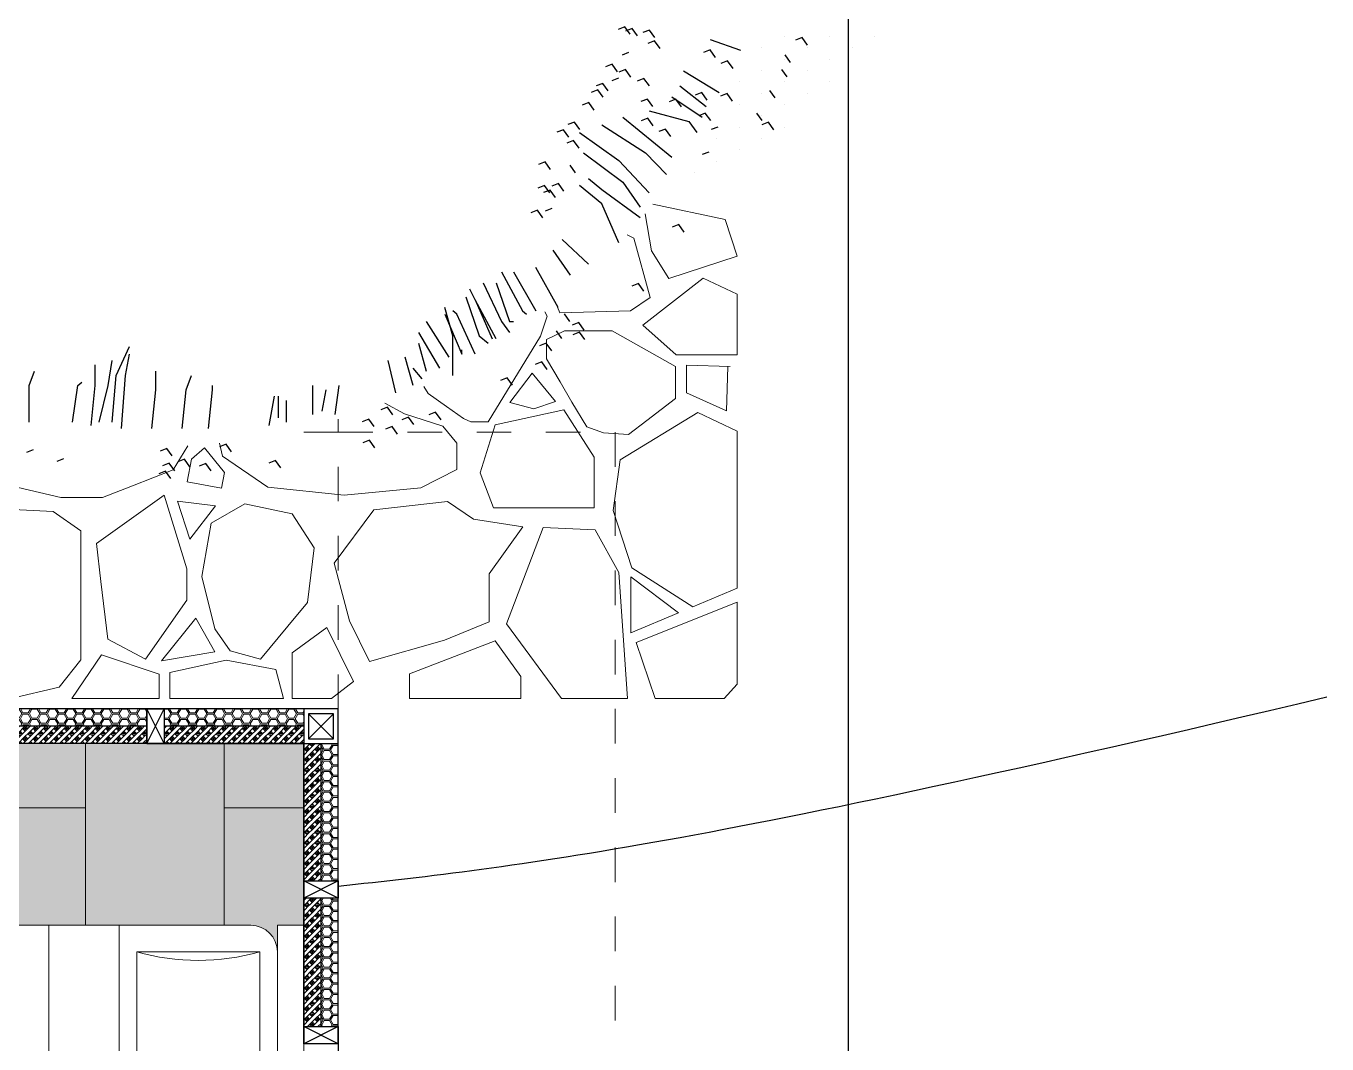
# Model space of a CAD drawing. Header units: millimetres. Extents: x 0 to 77.1, y -22.3 to 58.9.
# Drawn here: x 36.469 to 40.228, y -12.57 to -9.629 of the extents above; entities that cross this region are included whole.
import ezdxf

# ---------------------------------------------------------------- set-up
doc = ezdxf.new("R2010")
doc.units = ezdxf.units.MM
doc.linetypes.add('HIDDEN4', pattern=[2.34375, 1.5625, -0.78125])
doc.layers.add('0 1 Sombreado', color=7, linetype='Continuous', lineweight=5, true_color=0xd6d6d6)
doc.layers.add('01 Curvas', color=7, linetype='Continuous', lineweight=30, true_color=0x000000)
for name, color, linetype, lineweight in [('0.1normal', 7, 'Continuous', 15), ('01 Moviliario', 251, 'Continuous', 15), ('01gorda', 7, 'Continuous', 30), ('01gris', 252, 'Continuous', 9), ('01gris claro', 252, 'Continuous', 9)]:
    doc.layers.add(name, color=color, linetype=linetype, lineweight=lineweight)
doc.layers.add('ARBOL', color=3, linetype='Continuous')
doc.layers.add('pisos', color=1, linetype='Continuous')
pattern_1 = [(45, (-23.004236, -34.226163), (4e-18, 0.030000009), [0.01060659, -0.0318198]), (45, (-23.004236, -34.241163), (4e-18, 0.030000009), [0.0318198, -0.01060659]), (45, (-22.996736, -34.248663), (4e-18, 0.030000009), [0.0318198, -0.01060659]), (45, (-22.981736, -34.248663), (4e-18, 0.030000009), [0.01060659, -0.0318198]), (135, (-22.981736, -34.248663), (-0.030000009, 4e-18), [0.01060659, -0.0318198]), (135, (-22.974236, -34.241163), (-0.030000009, 4e-18), [0.01060659, -0.0318198]), (135, (-22.989236, -34.226163), (-0.030000009, 4e-18), [0.01060659, -0.0318198]), (315, (-23.004236, -34.226163), (0.030000009, -1e-17), [0.01060659, -0.0318198]), (360, (-22.989236, -34.248663), (6e-18, 0.03), [0, -0.03]), (360, (-22.992236, -34.248663), (6e-18, 0.03), [0, -0.03]), (360, (-22.986236, -34.248663), (6e-18, 0.03), [0, -0.03]), (360, (-22.989236, -34.245663), (6e-18, 0.03), [0, -0.03]), (360, (-22.974236, -34.233663), (6e-18, 0.03), [0, -0.03]), (360, (-22.974236, -34.230663), (6e-18, 0.03), [0, -0.03]), (360, (-22.974236, -34.236663), (6e-18, 0.03), [0, -0.03]), (360, (-22.977236, -34.233663), (6e-18, 0.03), [0, -0.03]), (360, (-23.001236, -34.233663), (6e-18, 0.03), [0, -0.03]), (360, (-22.989236, -34.221663), (6e-18, 0.03), [0, -0.03])]
pattern_2 = [(360, (-22.996736, -34.248663), (0.025980762, 0.015), [0.015, -0.036961524]), (360, (-22.996736, -34.222682), (0.025980762, 0.015), [0.015, -0.036961524]), (60, (-22.981736, -34.248663), (2e-13, 0.03), [0.015, -0.036961524]), (60, (-23.004236, -34.235672), (2e-13, 0.03), [0.015, -0.036961524]), (120, (-22.996736, -34.248663), (-0.025980762, 0.015), [0.015, -0.036961524]), (120, (-22.974236, -34.235672), (-0.025980762, 0.015), [0.015, -0.036961524])]

# ---------------------------------------------------------------- blocks, each defined once
blk = doc.blocks.new('MHPLS012')
at = {"linetype": 'ByBlock'}
for p, q in [((-2.0238, 0.95), (-0.1524, 0.95)), ((-0.0762, 0.95), (-0.0762, -0.95)), ((-0.0762, 0.95), (0, 0.95)), ((0, 0.95), (0, -0.95)), ((-2.1, -0.8738), (-2.1, 0.8738)), ((-0.4826, 0.8738), (-0.4826, 0.0356)), ((-0.127, 0.8738), (-0.4826, 0.8738)), ((-0.127, 0.0356), (-0.127, 0.8738)), ((-0.7366, 0.3658), (-0.7366, -0.95)), ((-0.5334, 0.0406), (-0.5334, -0.95)), ((-0.4826, 0.0356), (-0.127, 0.0356)), ((-0.4826, -0.0356), (-0.4826, -0.8738)), ((-0.127, -0.0356), (-0.4826, -0.0356)), ((-0.127, -0.8738), (-0.127, -0.0356)), ((-0.4826, -0.8738), (-0.127, -0.8738)), ((-0.1524, -0.95), (-2.0238, -0.95)), ((-0.0762, -0.95), (0, -0.95))]:
    blk.add_line(p, q, dxfattribs=at)
for centre, radius, start, end in [((-2.0238, 0.8738), 0.0762, 90, 180), ((-0.0191, 0.9119), 0.8976, 177.5673, 219.5461), ((1.615, 1.0876), 2.343, 183.3665, 199.2534), ((-0.1524, 0.8738), 0.0762, 0, 90), ((-0.3048, 1.4834), 0.635, 253.7398, 286.2602), ((-1.2266, -0.1247), 0.6943, 3.1663, 42.0658), ((-1.4578, -0.0288), 0.927, 4.2918, 21.7676), ((-0.3048, -0.574), 0.635, 73.7398, 106.2602), ((-0.3048, 0.574), 0.635, 253.7398, 286.2602), ((-0.3048, -1.4834), 0.635, 73.7398, 106.2602), ((-2.0238, -0.8738), 0.0762, 180, 270), ((-0.1524, -0.8738), 0.0762, 270, 0)]:
    blk.add_arc(centre, radius, start, end, dxfattribs=at)
blk = doc.blocks.new('44')
at = {"color": 62}
for p, q in [((4939.937, 1413.323), (4939.88, 1413.377)), ((4939.992, 1412.978), (4939.934, 1413.032)), ((4940.584, 1411.996), (4940.526, 1412.05)), ((4940.584, 1411.996), (4940.526, 1412.05))]:
    blk.add_line(p, q, dxfattribs=at)
at = {"color": 64}
for p, q in [((4940.352, 1411.901), (4940.295, 1411.955)), ((4940.352, 1411.901), (4940.295, 1411.955)), ((4940.303, 1411.811), (4940.352, 1411.901)), ((4940.303, 1411.811), (4940.352, 1411.901)), ((4940.45, 1411.901), (4940.392, 1411.955)), ((4940.45, 1411.901), (4940.392, 1411.955)), ((4940.4, 1411.811), (4940.45, 1411.901)), ((4940.4, 1411.811), (4940.45, 1411.901)), ((4940.535, 1411.907), (4940.584, 1411.996)), ((4940.535, 1411.907), (4940.584, 1411.996)), ((4940.56, 1411.769), (4940.502, 1411.823)), ((4940.56, 1411.769), (4940.502, 1411.823)), ((4940.51, 1411.679), (4940.56, 1411.769)), ((4940.51, 1411.679), (4940.56, 1411.769)), ((4940.621, 1411.534), (4940.563, 1411.588)), ((4940.621, 1411.534), (4940.563, 1411.588)), ((4940.571, 1411.445), (4940.621, 1411.534)), ((4940.571, 1411.445), (4940.621, 1411.534)), ((4940.908, 1411.424), (4940.85, 1411.478)), ((4940.908, 1411.424), (4940.85, 1411.478)), ((4940.858, 1411.335), (4940.908, 1411.424)), ((4940.858, 1411.335), (4940.908, 1411.424)), ((4940.981, 1410.852), (4940.923, 1410.906)), ((4940.981, 1410.852), (4940.923, 1410.906)), ((4940.931, 1410.763), (4940.981, 1410.852)), ((4940.931, 1410.763), (4940.981, 1410.852)), ((4941.835, 1410.119), (4941.777, 1410.173)), ((4941.835, 1410.119), (4941.777, 1410.173)), ((4941.628, 1410.01), (4941.57, 1410.063)), ((4941.628, 1410.01), (4941.57, 1410.063)), ((4941.578, 1409.92), (4941.628, 1410.01)), ((4941.786, 1410.03), (4941.835, 1410.119)), ((4942.043, 1409.988), (4941.985, 1410.041)), ((4942.043, 1409.988), (4941.985, 1410.041)), ((4941.993, 1409.898), (4942.043, 1409.988)), ((4941.993, 1409.898), (4942.043, 1409.988)), ((4941.872, 1409.848), (4941.814, 1409.902)), ((4941.872, 1409.848), (4941.814, 1409.902)), ((4941.822, 1409.759), (4941.872, 1409.848)), ((4941.822, 1409.759), (4941.872, 1409.848)), ((4942.043, 1409.731), (4941.985, 1409.785)), ((4941.993, 1409.642), (4942.043, 1409.731)), ((4942.22, 1409.482), (4942.162, 1409.536)), ((4942.22, 1409.482), (4942.162, 1409.536)), ((4942.17, 1409.392), (4942.22, 1409.482)), ((4942.17, 1409.392), (4942.22, 1409.482)), ((4942.903, 1408.932), (4942.845, 1408.986)), ((4942.903, 1408.932), (4942.845, 1408.986)), ((4942.854, 1408.843), (4942.903, 1408.932)), ((4942.854, 1408.843), (4942.903, 1408.932)), ((4943.227, 1408.661), (4943.169, 1408.715)), ((4943.227, 1408.661), (4943.169, 1408.715)), ((4943.434, 1408.705), (4943.376, 1408.759)), ((4943.434, 1408.705), (4943.376, 1408.759)), ((4943.385, 1408.615), (4943.434, 1408.705)), ((4943.385, 1408.615), (4943.434, 1408.705)), ((4943.177, 1408.571), (4943.227, 1408.661)), ((4943.177, 1408.571), (4943.227, 1408.661)), ((4943.556, 1408.571), (4943.605, 1408.661)), ((4943.556, 1408.571), (4943.605, 1408.661)), ((4943.763, 1408.571), (4943.813, 1408.661)), ((4943.703, 1408.426), (4943.645, 1408.48)), ((4943.703, 1408.426), (4943.645, 1408.48)), ((4943.653, 1408.337), (4943.703, 1408.426)), ((4943.653, 1408.337), (4943.703, 1408.426)), ((4943.794, 1408.477), (4943.736, 1408.531)), ((4943.794, 1408.477), (4943.736, 1408.531)), ((4943.745, 1408.388), (4943.794, 1408.477)), ((4943.745, 1408.388), (4943.794, 1408.477))]:
    blk.add_line(p, q, dxfattribs=at)
at = {"color": 66}
for p, q in [((4945.239, 1409.575), (4945.181, 1409.629)), ((4945.189, 1409.486), (4945.239, 1409.575)), ((4945.647, 1409.546), (4945.59, 1409.6)), ((4945.647, 1409.546), (4945.59, 1409.6)), ((4944.72, 1409.421), (4944.662, 1409.475)), ((4944.72, 1409.421), (4944.662, 1409.475)), ((4944.67, 1409.332), (4944.72, 1409.421)), ((4944.67, 1409.332), (4944.72, 1409.421)), ((4944.982, 1409.392), (4944.924, 1409.446)), ((4944.982, 1409.392), (4944.924, 1409.446)), ((4945.001, 1409.472), (4944.943, 1409.526)), ((4945.001, 1409.472), (4944.943, 1409.526)), ((4944.951, 1409.383), (4945.001, 1409.472)), ((4944.951, 1409.383), (4945.001, 1409.472)), ((4945.586, 1409.392), (4945.529, 1409.446)), ((4945.586, 1409.392), (4945.529, 1409.446)), ((4945.598, 1409.456), (4945.647, 1409.546)), ((4945.598, 1409.456), (4945.647, 1409.546)), ((4945.776, 1409.472), (4945.718, 1409.526)), ((4945.776, 1409.472), (4945.718, 1409.526)), ((4945.726, 1409.383), (4945.776, 1409.472)), ((4945.726, 1409.383), (4945.776, 1409.472)), ((4946.038, 1409.421), (4945.98, 1409.475)), ((4946.038, 1409.421), (4945.98, 1409.475)), ((4945.989, 1409.332), (4946.038, 1409.421)), ((4945.989, 1409.332), (4946.038, 1409.421)), ((4946.209, 1409.392), (4946.151, 1409.446)), ((4946.209, 1409.392), (4946.151, 1409.446)), ((4946.296, 1409.372), (4946.239, 1409.426)), ((4946.296, 1409.372), (4946.239, 1409.426)), ((4946.532, 1409.37), (4946.474, 1409.424)), ((4946.966, 1409.421), (4946.908, 1409.475)), ((4946.966, 1409.421), (4946.908, 1409.475)), ((4946.916, 1409.332), (4946.966, 1409.421)), ((4946.916, 1409.332), (4946.966, 1409.421)), ((4944.805, 1409.289), (4944.747, 1409.343)), ((4944.933, 1409.302), (4944.982, 1409.392)), ((4944.933, 1409.302), (4944.982, 1409.392)), ((4945.086, 1409.34), (4945.028, 1409.394)), ((4945.086, 1409.34), (4945.028, 1409.394)), ((4945.036, 1409.251), (4945.086, 1409.34)), ((4945.036, 1409.251), (4945.086, 1409.34)), ((4945.274, 1409.222), (4945.324, 1409.311)), ((4945.274, 1409.222), (4945.324, 1409.311)), ((4945.537, 1409.302), (4945.586, 1409.392)), ((4945.537, 1409.302), (4945.586, 1409.392)), ((4946.159, 1409.302), (4946.209, 1409.392)), ((4946.159, 1409.302), (4946.209, 1409.392)), ((4946.247, 1409.283), (4946.296, 1409.372)), ((4946.247, 1409.283), (4946.296, 1409.372)), ((4946.422, 1409.238), (4946.365, 1409.292)), ((4946.422, 1409.238), (4946.365, 1409.292)), ((4946.483, 1409.28), (4946.532, 1409.37)), ((4946.483, 1409.28), (4946.532, 1409.37)), ((4946.541, 1409.211), (4946.483, 1409.265)), ((4946.541, 1409.211), (4946.483, 1409.265)), ((4946.728, 1409.26), (4946.67, 1409.314)), ((4946.728, 1409.26), (4946.67, 1409.314)), ((4946.984, 1409.34), (4946.926, 1409.394)), ((4946.984, 1409.34), (4946.926, 1409.394)), ((4946.934, 1409.251), (4946.984, 1409.34)), ((4946.934, 1409.251), (4946.984, 1409.34)), ((4946.491, 1409.121), (4946.541, 1409.211)), ((4946.491, 1409.121), (4946.541, 1409.211)), ((4947.051, 1409.157), (4946.993, 1409.211)), ((4947.051, 1409.157), (4946.993, 1409.211)), ((4947.002, 1409.068), (4947.051, 1409.157)), ((4946.541, 1408.984), (4946.483, 1409.038)), ((4946.541, 1408.984), (4946.483, 1409.038)), ((4946.491, 1408.894), (4946.541, 1408.984)), ((4946.966, 1409.055), (4946.908, 1409.109)), ((4946.966, 1409.055), (4946.908, 1409.109)), ((4946.916, 1408.965), (4946.966, 1409.055)), ((4946.916, 1408.965), (4946.966, 1409.055)), ((4946.351, 1408.852), (4946.294, 1408.906)), ((4946.351, 1408.852), (4946.294, 1408.906)), ((4946.302, 1408.762), (4946.351, 1408.852)), ((4946.302, 1408.762), (4946.351, 1408.852)), ((4946.162, 1408.756), (4946.104, 1408.81))]:
    blk.add_line(p, q, dxfattribs=at)
at = {"color": 68}
for p, q in [((4946.113, 1408.667), (4946.162, 1408.756)), ((4946.113, 1408.667), (4946.162, 1408.756)), ((4946.138, 1408.529), (4946.08, 1408.583)), ((4946.138, 1408.529), (4946.08, 1408.583)), ((4946.486, 1408.566), (4946.428, 1408.62)), ((4946.486, 1408.566), (4946.428, 1408.62)), ((4946.436, 1408.476), (4946.486, 1408.566)), ((4946.436, 1408.476), (4946.486, 1408.566)), ((4946.088, 1408.44), (4946.138, 1408.529)), ((4946.088, 1408.44), (4946.138, 1408.529)), ((4947.138, 1408.459), (4947.08, 1408.513)), ((4947.089, 1408.37), (4947.138, 1408.459)), ((4947.089, 1408.37), (4947.138, 1408.459)), ((4946.486, 1408.207), (4946.428, 1408.261)), ((4946.486, 1408.207), (4946.428, 1408.261)), ((4946.675, 1408.339), (4946.617, 1408.393)), ((4946.675, 1408.339), (4946.617, 1408.393)), ((4946.625, 1408.249), (4946.675, 1408.339)), ((4946.625, 1408.249), (4946.675, 1408.339)), ((4947.114, 1408.232), (4947.056, 1408.286)), ((4947.114, 1408.232), (4947.056, 1408.286)), ((4944.466, 1408.067), (4944.408, 1408.121)), ((4944.466, 1408.067), (4944.408, 1408.121)), ((4946.436, 1408.117), (4946.486, 1408.207)), ((4946.436, 1408.117), (4946.486, 1408.207)), ((4946.785, 1408.082), (4946.727, 1408.136)), ((4946.785, 1408.082), (4946.727, 1408.136)), ((4947.064, 1408.142), (4947.114, 1408.232)), ((4947.064, 1408.142), (4947.114, 1408.232)), ((4944.416, 1407.978), (4944.466, 1408.067)), ((4944.416, 1407.978), (4944.466, 1408.067)), ((4945.247, 1407.942), (4945.189, 1407.996)), ((4945.247, 1407.942), (4945.189, 1407.996)), ((4946.113, 1407.987), (4946.056, 1408.041)), ((4946.113, 1407.987), (4946.056, 1408.041)), ((4946.406, 1408.016), (4946.348, 1408.07)), ((4946.406, 1408.016), (4946.348, 1408.07)), ((4946.735, 1407.993), (4946.785, 1408.082)), ((4946.735, 1407.993), (4946.785, 1408.082)), ((4945.197, 1407.853), (4945.247, 1407.942)), ((4945.197, 1407.853), (4945.247, 1407.942)), ((4946.68, 1407.604), (4946.73, 1407.693)), ((4946.68, 1407.604), (4946.73, 1407.693)), ((4947.394, 1407.596), (4947.444, 1407.686)), ((4946.693, 1407.532), (4946.635, 1407.586)), ((4946.693, 1407.532), (4946.635, 1407.586)), ((4946.967, 1407.582), (4947.016, 1407.671)), ((4946.967, 1407.582), (4947.016, 1407.671)), ((4947.235, 1407.56), (4947.285, 1407.649)), ((4947.235, 1407.56), (4947.285, 1407.649)), ((4947.7, 1407.598), (4947.642, 1407.652)), ((4947.7, 1407.598), (4947.642, 1407.652)), ((4947.65, 1407.508), (4947.7, 1407.598)), ((4947.65, 1407.508), (4947.7, 1407.598)), ((4946.643, 1407.442), (4946.693, 1407.532)), ((4946.643, 1407.442), (4946.693, 1407.532))]:
    blk.add_line(p, q, dxfattribs=at)
blk = doc.blocks.new('45')
at = {"layer": 'ARBOL', "color": 8}
for p, q in [((4646.5577, 1803.0354), (4646.5577, 1803.0354)), ((4646.5889, 1802.9729), (4646.5889, 1802.9729)), ((4646.6514, 1802.9729), (4646.6514, 1802.9729)), ((4646.6202, 1802.9104), (4646.6202, 1802.9104)), ((4646.6827, 1802.9104), (4646.6827, 1802.9104)), ((4646.7452, 1802.9104), (4646.7452, 1802.9104)), ((4646.8077, 1802.9104), (4646.8077, 1802.9104)), ((4646.6514, 1802.8479), (4646.6514, 1802.8479)), ((4646.7139, 1802.8479), (4646.7139, 1802.8479)), ((4646.7764, 1802.8479), (4646.7764, 1802.8479)), ((4646.8389, 1802.8479), (4646.8389, 1802.8479)), ((4646.9014, 1802.8479), (4646.9014, 1802.8479)), ((4646.6827, 1802.7854), (4646.6827, 1802.7854)), ((4646.7452, 1802.7854), (4646.7452, 1802.7854)), ((4646.8077, 1802.7854), (4646.8077, 1802.7854)), ((4646.8702, 1802.7854), (4646.8702, 1802.7854)), ((4646.9327, 1802.7854), (4646.9327, 1802.7854)), ((4646.7764, 1802.7229), (4646.7764, 1802.7229)), ((4646.8389, 1802.7229), (4646.8389, 1802.7229)), ((4646.9014, 1802.7229), (4646.9014, 1802.7229)), ((4646.8077, 1802.6604), (4646.8077, 1802.6604)), ((4646.8702, 1802.6604), (4646.8702, 1802.6604)), ((4646.9327, 1802.6604), (4646.9327, 1802.6604)), ((4646.9014, 1802.5979), (4646.9014, 1802.5979)), ((4646.9327, 1802.5354), (4646.9327, 1802.5354))]:
    blk.add_line(p, q, dxfattribs=at)
at = {"layer": 'ARBOL', "color": 62}
for points in [[(4645.8675, 1804.8731), (4645.9691, 1804.8731), (4646.0079, 1804.8585)], [(4645.8675, 1804.7527), (4645.9691, 1804.7381), (4645.978, 1804.7272)], [(4645.8586, 1804.7017), (4645.9691, 1804.6907), (4646.0258, 1804.6907)], [(4645.8675, 1804.6798), (4645.9691, 1804.6542), (4646.0378, 1804.6433)], [(4645.8675, 1804.6433), (4645.9959, 1804.6324), (4646.0766, 1804.5959)], [(4645.8496, 1804.6178), (4645.9959, 1804.6068), (4646.0557, 1804.5959)], [(4645.8496, 1804.5339), (4645.9571, 1804.523), (4646.0079, 1804.523)], [(4645.8496, 1804.45), (4645.9571, 1804.4391), (4645.9959, 1804.4245)], [(4645.8496, 1804.3771), (4645.9571, 1804.3661), (4645.9691, 1804.3661)], [(4645.8586, 1804.2093), (4645.9392, 1804.1947)], [(4645.8795, 1804.1838), (4645.9392, 1804.1838)]]:
    blk.add_lwpolyline(points, dxfattribs=at)
at = {"layer": 'ARBOL', "color": 64}
for points in [[(4645.8675, 1804.1619), (4645.9273, 1804.1619)], [(4645.8884, 1804.089), (4645.9691, 1804.089)], [(4645.8974, 1804.0634), (4645.9571, 1804.0525)], [(4645.8884, 1804.027), (4645.9691, 1804.016)], [(4645.9482, 1803.8592), (4646.0378, 1803.8811)], [(4645.9691, 1803.8118), (4646.0467, 1803.8337)], [(4645.987, 1803.7863), (4646.0168, 1803.8118)], [(4646.0855, 1803.7972), (4646.0079, 1803.7753)], [(4646.1154, 1803.7972), (4646.0168, 1803.7388)], [(4646.1453, 1803.7753), (4646.0467, 1803.7133)], [(4645.9959, 1803.7024), (4646.1064, 1803.7024), (4646.1841, 1803.7243)], [(4646.1662, 1803.7243), (4646.0557, 1803.6768), (4646.0676, 1803.6768)], [(4646.0557, 1803.6404), (4646.1662, 1803.6914), (4646.1751, 1803.7024)], [(4646.214, 1803.6659), (4646.1064, 1803.6294), (4646.0855, 1803.6039)], [(4646.0975, 1803.582), (4646.205, 1803.6404), (4646.2349, 1803.655)], [(4646.205, 1803.6404), (4646.0975, 1803.593)], [(4646.2528, 1803.6185), (4646.1453, 1803.5674), (4646.1154, 1803.5456)], [(4646.2528, 1803.582), (4646.1453, 1803.5456), (4646.1453, 1803.5346)], [(4646.2827, 1803.5674), (4646.1751, 1803.5091), (4646.1662, 1803.4981)], [(4646.2827, 1803.5346), (4646.1751, 1803.4726)]]:
    blk.add_lwpolyline(points, dxfattribs=at)
at = {"layer": 'ARBOL', "color": 66}
for points in [[(4646.1841, 1803.4106), (4646.2946, 1803.4726)], [(4646.3424, 1803.4252), (4646.2737, 1803.3778)], [(4646.3723, 1803.3997), (4646.3036, 1803.3267)], [(4646.3633, 1803.2428), (4646.4708, 1803.2903), (4646.5216, 1803.3523)], [(4646.432, 1803.1845), (4646.5096, 1803.2903), (4646.5395, 1803.3267)], [(4646.6112, 1803.3413), (4646.5305, 1803.2319), (4646.4618, 1803.1845)], [(4646.6679, 1803.3523), (4646.5903, 1803.2428), (4646.5007, 1803.159)], [(4646.6888, 1803.2903), (4646.6112, 1803.1699), (4646.5514, 1803.1116)], [(4646.7097, 1803.2319), (4646.5992, 1803.097)], [(4646.7277, 1803.159), (4646.6978, 1803.0496), (4646.6679, 1803.0277)], [(4646.7665, 1803.097), (4646.7097, 1803.0131)], [(4646.7963, 1803.0751), (4646.7396, 1803.0021)], [(4646.8382, 1803.0641), (4646.7784, 1802.9657)], [(4646.9248, 1802.9912), (4646.8949, 1802.9073)]]:
    blk.add_lwpolyline(points, dxfattribs=at)
blk = doc.blocks.new('46')
at = {"layer": 'pisos', "xscale": 0.2499999999998959, "yscale": 0.2499999999998959, "zscale": 0.2499999999998959, "rotation": 334.6078943352175}
blk.add_blockref('44', (3378.601, 2015.2391), dxfattribs=at)
at = {"layer": 'pisos'}
blk.add_blockref('45', (0, 0), dxfattribs=at)

msp = doc.modelspace()

# ---------------------------------------------------------------- hatches: boundary and pattern name
at = {"layer": '0 1 Sombreado', "true_color": 0x636466}
h = msp.add_hatch(dxfattribs=at)
h.set_pattern_fill('AR-B816', color=251, scale=0.05)
h.set_pattern_definition([(360, (99.7199, 62.68863), (1e-16, 0.4), []), (90, (99.7199, 62.68863), (-0.4, 0.4), [0.4, -0.4])])
h.paths.add_polyline_path([(37.2712, -16.2206), (37.2712, -14.7206), (37.2712, -14.7523), (36.8176, -14.7523), (34.2712, -14.7523), (34.1712, -14.7523), (33.7176, -14.7523), (31.1712, -14.7523), (31.0712, -14.7523), (31.0712, -14.6523), (31.0712, -14.2559), (31.0712, -14.2559), (31.0712, -14.2059), (31.0712, -13.8344), (31.0712, -13.8344), (31.0712, -13.7844), (31.0712, -12.5701), (31.0712, -12.5701), (31.0702, -12.5701), (31.0712, -12.5701), (31.0712, -12.5201), (31.0712, -12.1487), (31.0712, -12.1487), (31.0712, -12.0987), (31.0712, -11.6023), (29.4712, -11.6023), (29.4712, -11.7023), (29.4712, -12.5701), (29.4712, -13.7844), (29.4712, -13.7844), (29.4712, -13.8344), (29.4712, -14.2059), (29.4712, -14.2059), (29.4712, -14.2559), (29.4712, -14.7523), (29.3712, -14.7523), (26.3712, -14.7523), (26.2712, -14.7523), (25.8176, -14.7523), (25.3891, -14.7523), (24.1533, -14.7523), (24.1033, -14.7523), (23.2712, -14.7523), (23.2712, -16.2523)])
edge = h.paths.add_edge_path(flags=16)
edge.add_spline(control_points=[(26.0056, -15.9443), (26.0049, -15.9452), (25.9924, -15.9604), (25.9801, -15.9791), (25.9732, -15.971), (25.9717, -15.9683)], knot_values=[1.709669, 1.709669, 1.709669, 1.709669, 1.728352, 2.033604, 2.128549, 2.128549, 2.128549, 2.128549], degree=3, periodic=0)
edge.add_spline(control_points=[(25.9717, -15.9683), (25.9663, -15.9769), (25.9541, -15.9945), (25.943, -16.0106), (25.9117, -16.0434), (25.894, -16.0512), (25.8756, -16.0449), (25.8565, -16.045), (25.8439, -16.0376), (25.8403, -16.0181), (25.8569, -15.9951), (25.8668, -15.9756), (25.8926, -15.9507), (25.8566, -15.9642), (25.8438, -15.9551), (25.8651, -15.942), (25.8906, -15.9355), (25.9118, -15.929), (25.9232, -15.9216), (25.9284, -15.9175)], knot_values=[0, 0, 0, 0, 0.275897, 0.50637, 0.837149, 1.050474, 1.263288, 1.480834, 1.659882, 1.865649, 2.123789, 2.379876, 2.601964, 2.852329, 3.006892, 3.223523, 3.490126, 3.723317, 3.945086, 3.945086, 3.945086, 3.945086], degree=3, periodic=0)
edge.add_spline(control_points=[(25.9284, -15.9175), (25.9278, -15.9169), (25.9249, -15.9125), (25.9332, -15.9059), (25.9408, -15.8993)], knot_values=[0.828015, 0.828015, 0.828015, 0.828015, 0.865537, 1.07962, 1.07962, 1.07962, 1.07962], degree=3, periodic=0)
edge.add_line((25.9408, -15.8993), (25.9408, -15.8716))
edge.add_line((25.9408, -15.8716), (25.919, -15.8472))
edge.add_spline(control_points=[(25.919, -15.8472), (25.9156, -15.8531), (25.9059, -15.87), (25.8905, -15.8996), (25.8625, -15.9297), (25.8244, -15.9398), (25.801, -15.8968), (25.8043, -15.8776), (25.8127, -15.8456), (25.8223, -15.8304)], knot_values=[0.013069, 0.013069, 0.013069, 0.013069, 0.185016, 0.502321, 0.82658, 1.114636, 1.438022, 1.670193, 2.014576, 2.014576, 2.014576, 2.014576], degree=3, periodic=0)
edge.add_spline(control_points=[(25.9269, -15.833), (25.9211, -15.8351), (25.9004, -15.842), (25.8724, -15.8609), (25.8441, -15.8469), (25.8243, -15.843), (25.8147, -15.8135), (25.8227, -15.7449)], knot_values=[0, 0, 0, 0, 0.138131, 0.463306, 0.730296, 0.94987, 1.273816, 1.273816, 1.273816, 1.273816], degree=3, periodic=0)
edge.add_spline(control_points=[(25.8227, -15.7449), (25.82, -15.7445), (25.7984, -15.7396), (25.7481, -15.7032), (25.7231, -15.6657), (25.718, -15.6459)], knot_values=[2.076759, 2.076759, 2.076759, 2.076759, 2.145976, 2.626628, 3.017028, 3.017028, 3.017028, 3.017028], degree=3, periodic=0)
edge.add_spline(control_points=[(25.718, -15.6459), (25.6429, -15.6618), (25.6078, -15.6711), (25.5853, -15.6855), (25.538, -15.7006), (25.5191, -15.6863), (25.5115, -15.6813)], knot_values=[3.15022, 3.15022, 3.15022, 3.15022, 3.517663, 3.791101, 4.145898, 4.357548, 4.357548, 4.357548, 4.357548], degree=3, periodic=0)
edge.add_spline(control_points=[(25.5115, -15.6813), (25.4995, -15.6869), (25.4749, -15.6966), (25.4297, -15.7279), (25.3806, -15.722), (25.3623, -15.7019), (25.3589, -15.692)], knot_values=[1.107441, 1.107441, 1.107441, 1.107441, 1.427826, 1.798298, 2.146057, 2.421539, 2.421539, 2.421539, 2.421539], degree=3, periodic=0)
edge.add_line((25.3589, -15.692), (25.3589, -16.0432))
edge.add_line((25.3589, -16.0432), (24.5785, -16.0432))
edge.add_line((24.5785, -16.0432), (24.5785, -15.2711))
edge.add_line((24.5785, -15.2711), (25.3589, -15.2711))
edge.add_line((25.3589, -15.2711), (25.3589, -15.5884))
edge.add_line((25.3589, -15.5884), (25.4657, -15.5884))
edge.add_spline(control_points=[(25.4657, -15.5884), (25.4704, -15.5799), (25.4846, -15.5617), (25.5077, -15.549), (25.5226, -15.5456)], knot_values=[1.491604, 1.491604, 1.491604, 1.491604, 1.73786, 2.051843, 2.051843, 2.051843, 2.051843], degree=3, periodic=0)
edge.add_spline(control_points=[(25.5226, -15.5456), (25.5257, -15.5406), (25.5311, -15.5348), (25.5379, -15.5325), (25.5408, -15.5307)], knot_values=[6.548612, 6.548612, 6.548612, 6.548612, 6.762311, 6.927492, 6.927492, 6.927492, 6.927492], degree=3, periodic=0)
edge.add_line((25.5408, -15.5307), (25.5408, -15.4173))
edge.add_arc((25.562, -15.372), 0.05, 221.7404, 244.8569, ccw=False)
edge.add_line((25.5247, -15.4053), (25.5178, -15.3975))
edge.add_arc((25.5551, -15.3642), 0.05, 131.7404, 221.7404, ccw=False)
edge.add_line((25.5218, -15.3269), (25.9382, -14.9553))
edge.add_arc((26.0048, -15.03), 0.1, 41.7404, 131.7404, ccw=False)
edge.add_line((26.0794, -14.9634), (26.5143, -15.4508))
edge.add_arc((26.4397, -15.5174), 0.1, -48.2596, 41.7404, ccw=False)
edge.add_line((26.5063, -15.592), (26.0899, -15.9636))
edge.add_arc((26.0566, -15.9263), 0.05, -138.2596, -48.2596, ccw=False)
edge.add_line((26.0193, -15.9596), (26.0056, -15.9443))
edge = h.paths.add_edge_path(flags=0)
edge.add_spline(control_points=[(26.1005, -15.611), (26.12, -15.5961), (26.1294, -15.5882), (26.1497, -15.5619), (26.1974, -15.5002), (26.1536, -15.4106), (26.0955, -15.2805), (25.9785, -15.2651), (25.9099, -15.2795), (25.8548, -15.3297), (25.8281, -15.3559), (25.8197, -15.3646)], knot_values=[0.165501, 0.165501, 0.165501, 0.165501, 0.557623, 0.859104, 1.272464, 1.759933, 2.356194, 2.847852, 3.261618, 3.793025, 4.039868, 4.039868, 4.039868, 4.039868], degree=3, periodic=0)
edge = h.paths.add_edge_path(flags=0)
edge.add_arc((25.1892, -15.7775), 0.0278, -90, 270)
edge = h.paths.add_edge_path(flags=0)
edge.add_arc((25.1892, -15.7775), 0.00963, -90, 270)
edge = h.paths.add_edge_path(flags=0)
edge.add_arc((25.1892, -15.7775), 0.0116, -90, 3.0374, ccw=False)
edge.add_arc((25.1892, -15.7775), 0.0116, -302.4673, -90, ccw=False)
edge.add_line((25.1954, -15.7677), (25.2028, -15.7612))
edge.add_line((25.2028, -15.7612), (25.2007, -15.7769))
edge = h.paths.add_edge_path(flags=0)
edge.add_arc((24.9397, -15.7612), 0.0626, -90, 270)
edge = h.paths.add_edge_path(flags=0)
edge.add_arc((24.7017, -15.6396), 0.0278, -90, 270)
edge = h.paths.add_edge_path(flags=0)
edge.add_arc((24.7017, -15.6396), 0.00991, -90, 270)
edge = h.paths.add_edge_path(flags=0)
edge.add_arc((24.7017, -15.6396), 0.0116, -161.9623, -90, ccw=False)
edge.add_line((24.6907, -15.6432), (24.6809, -15.6432))
edge.add_line((24.6809, -15.6432), (24.6905, -15.6367))
edge.add_arc((24.7017, -15.6396), 0.0116, 90, 165.6715, ccw=False)
edge.add_arc((24.7017, -15.6396), 0.0116, -90, 90, ccw=False)
edge = h.paths.add_edge_path(flags=16)
edge.add_spline(control_points=[(24.2605, -15.3701), (24.2688, -15.3751), (24.3081, -15.3985), (24.3326, -15.4123), (24.3556, -15.4301), (24.3562, -15.4306)], knot_values=[10.084339, 10.084339, 10.084339, 10.084339, 10.225855, 10.781725, 10.7969, 10.7969, 10.7969, 10.7969], degree=3, periodic=0)
edge.add_arc((24.3088, -15.4466), 0.05, 18.6927, 39.9661, ccw=False)
edge.add_spline(control_points=[(24.3562, -15.4306), (24.3772, -15.4471), (24.4151, -15.4825), (24.4128, -15.5131), (24.3992, -15.5595), (24.3623, -15.5708), (24.3288, -15.5772), (24.301, -15.5632), (24.2815, -15.5524)], knot_values=[7.68035, 7.68035, 7.68035, 7.68035, 8.203114, 8.529952, 8.933756, 9.296958, 9.639394, 10.084339, 10.084339, 10.084339, 10.084339], degree=3, periodic=0)
edge.add_line((24.2815, -15.5524), (24.0603, -15.8003))
edge.add_spline(control_points=[(24.0603, -15.8003), (24.0692, -15.8151), (24.0849, -15.8446), (24.0765, -15.893), (24.0215, -15.9142), (23.99, -15.9128), (23.9656, -15.8942), (23.9548, -15.8842)], knot_values=[1.488412, 1.488412, 1.488412, 1.488412, 1.842144, 2.254394, 2.697302, 3.044763, 3.407696, 3.407696, 3.407696, 3.407696], degree=3, periodic=0)
edge.add_arc((23.9625, -15.8348), 0.05, 228.2596, 261.0983, ccw=False)
edge.add_arc((23.896, -15.9094), 0.05, -41.7404, 48.2596, ccw=False)
edge.add_line((23.9333, -15.9427), (23.9182, -15.9596))
edge.add_arc((23.8809, -15.9263), 0.05, -131.7404, -41.7404, ccw=False)
edge.add_line((23.8476, -15.9636), (23.4311, -15.592))
edge.add_arc((23.4977, -15.5174), 0.1, 138.2596, 228.2596, ccw=False)
edge.add_line((23.4231, -15.4508), (23.858, -14.9634))
edge.add_arc((23.9326, -15.03), 0.1, 48.2596, 138.2596, ccw=False)
edge.add_line((23.9992, -14.9553), (24.4156, -15.3269))
edge.add_arc((24.3824, -15.3642), 0.05, -41.7404, 48.2596, ccw=False)
edge.add_line((24.4197, -15.3975), (24.4127, -15.4053))
edge.add_arc((24.3754, -15.372), 0.05, -126.0397, -41.7404, ccw=False)
edge = h.paths.add_edge_path(flags=0)
edge.add_line((23.6871, -15.656), (23.6069, -15.5845))
edge.add_arc((23.6735, -15.5099), 0.1, 138.2596, 228.2596, ccw=False)
edge.add_line((23.5989, -15.4433), (23.8786, -15.1298))
edge.add_arc((23.9532, -15.1964), 0.1, 48.2596, 138.2596, ccw=False)
edge.add_line((24.0198, -15.1218), (24.0767, -15.1725))
edge.add_spline(control_points=[(24.0767, -15.1725), (24.0791, -15.1726), (24.0956, -15.1729), (24.1129, -15.1723), (24.1162, -15.1826), (24.1166, -15.1868)], knot_values=[7.052244, 7.052244, 7.052244, 7.052244, 7.104775, 7.431857, 7.588448, 7.588448, 7.588448, 7.588448], degree=3, periodic=0)
edge.add_spline(control_points=[(24.1166, -15.1868), (24.1369, -15.1844), (24.1781, -15.1855), (24.2191, -15.1894), (24.2355, -15.22), (24.2377, -15.2541), (24.2493, -15.3297), (24.257, -15.3597), (24.2605, -15.3701)], knot_values=[7.413859, 7.413859, 7.413859, 7.413859, 7.835327, 8.22811, 8.554299, 8.916163, 9.463861, 9.794065, 9.794065, 9.794065, 9.794065], degree=3, periodic=0)
edge.add_spline(control_points=[(24.2605, -15.3701), (24.2613, -15.3727), (24.2657, -15.3851), (24.2744, -15.4036), (24.2885, -15.407), (24.3003, -15.4201), (24.3155, -15.4621), (24.3242, -15.493), (24.3078, -15.5205), (24.2913, -15.538), (24.2828, -15.5253), (24.2696, -15.5035), (24.2527, -15.4816), (24.2396, -15.4577), (24.2355, -15.4807), (24.2443, -15.4965), (24.2439, -15.5174), (24.2291, -15.4998), (24.2124, -15.4765), (24.2093, -15.4491), (24.2213, -15.4193), (24.2196, -15.3945), (24.2106, -15.3834), (24.1951, -15.346), (24.1878, -15.327)], knot_values=[1.227412, 1.227412, 1.227412, 1.227412, 1.307591, 1.628238, 1.842492, 2.088211, 2.495474, 2.839351, 3.180287, 3.445942, 3.643343, 3.953826, 4.296261, 4.551576, 4.776096, 5.058964, 5.275236, 5.508829, 5.846408, 6.159357, 6.504574, 6.78934, 7.056079, 7.413859, 7.413859, 7.413859, 7.413859], degree=3, periodic=0)
edge.add_spline(control_points=[(24.1878, -15.327), (24.1738, -15.3188), (24.1458, -15.3026), (24.1261, -15.292), (24.1162, -15.2869)], knot_values=[11.186489, 11.186489, 11.186489, 11.186489, 11.416893, 11.675803, 11.675803, 11.675803, 11.675803], degree=3, periodic=0)
edge.add_spline(control_points=[(24.1162, -15.2869), (24.1156, -15.2881), (24.1104, -15.2944), (24.0808, -15.2948), (24.0724, -15.2974), (24.0457, -15.3151), (24.0251, -15.3559), (24.0145, -15.3739)], knot_values=[8.492704, 8.492704, 8.492704, 8.492704, 8.54403, 8.817538, 9.127803, 9.45951, 9.944338, 9.944338, 9.944338, 9.944338], degree=3, periodic=0)
edge.add_spline(control_points=[(24.0145, -15.3739), (24.017, -15.3768), (24.029, -15.3911), (24.0436, -15.4117), (24.0533, -15.4375), (24.0555, -15.4476)], knot_values=[3.347377, 3.347377, 3.347377, 3.347377, 3.444477, 3.838464, 4.108928, 4.108928, 4.108928, 4.108928], degree=3, periodic=0)
edge.add_spline(control_points=[(24.0555, -15.4476), (24.0565, -15.4525), (24.0581, -15.4636), (24.0567, -15.4732), (24.0546, -15.4787)], knot_values=[3.04399, 3.04399, 3.04399, 3.04399, 3.173134, 3.347377, 3.347377, 3.347377, 3.347377], degree=3, periodic=0)
edge.add_spline(control_points=[(24.0546, -15.4787), (24.0555, -15.4819), (24.0571, -15.4932), (24.0394, -15.5245), (24.0065, -15.5484), (23.9894, -15.566), (23.9734, -15.5639), (23.967, -15.5617)], knot_values=[0.080384, 0.080384, 0.080384, 0.080384, 0.210319, 0.527254, 0.86581, 1.122555, 1.32355, 1.32355, 1.32355, 1.32355], degree=3, periodic=0)
edge.add_spline(control_points=[(23.967, -15.5617), (23.9602, -15.5636), (23.9526, -15.5646), (23.9448, -15.5648)], knot_values=[1.907386, 1.907386, 1.907386, 1.907386, 2.079531, 2.079531, 2.079531, 2.079531], degree=3, periodic=0)
edge.add_spline(control_points=[(23.9448, -15.5648), (23.9375, -15.5649), (23.9087, -15.5626), (23.8846, -15.5485), (23.8665, -15.5355), (23.865, -15.5344)], knot_values=[1.241332, 1.241332, 1.241332, 1.241332, 1.401124, 1.865821, 1.907386, 1.907386, 1.907386, 1.907386], degree=3, periodic=0)
edge.add_spline(control_points=[(23.865, -15.5344), (23.8555, -15.5412), (23.8337, -15.5584), (23.8126, -15.5829), (23.7948, -15.5897), (23.7908, -15.6169), (23.7904, -15.6263), (23.7904, -15.6269)], knot_values=[0.204874, 0.204874, 0.204874, 0.204874, 0.47385, 0.848606, 1.100796, 1.450919, 1.474908, 1.474908, 1.474908, 1.474908], degree=3, periodic=0)
edge.add_spline(control_points=[(23.7904, -15.6269), (23.8015, -15.6506), (23.8152, -15.6759), (23.8295, -15.7008)], knot_values=[0, 0, 0, 0, 0.313508, 0.313508, 0.313508, 0.313508], degree=3, periodic=0)
edge.add_spline(control_points=[(23.8295, -15.7008), (23.8397, -15.704), (23.8679, -15.7122), (23.9004, -15.7214), (23.9202, -15.7226), (23.9429, -15.7107), (23.9717, -15.7118), (23.9935, -15.7234), (24.0293, -15.7418), (23.9988, -15.7436), (23.9823, -15.7424), (23.9651, -15.7405), (23.9885, -15.7581), (24.0335, -15.7869), (24.0554, -15.7998), (24.0341, -15.8129), (24.0154, -15.8329), (23.9868, -15.8244), (23.9597, -15.817), (23.9259, -15.8034), (23.901, -15.7763), (23.8882, -15.7703), (23.8741, -15.7676), (23.8696, -15.7668)], knot_values=[2.34837, 2.34837, 2.34837, 2.34837, 2.606177, 3.018845, 3.279186, 3.567585, 3.87918, 4.190581, 4.504806, 4.758939, 5.039968, 5.226085, 5.493085, 5.968741, 6.222875, 6.483636, 6.798508, 7.111528, 7.438712, 7.806896, 8.166435, 8.444744, 8.556795, 8.556795, 8.556795, 8.556795], degree=3, periodic=0)
edge.add_spline(control_points=[(23.8696, -15.7668), (23.8527, -15.764), (23.8271, -15.7611), (23.8025, -15.7575), (23.8005, -15.7572)], knot_values=[1.892664, 1.892664, 1.892664, 1.892664, 2.310465, 2.34837, 2.34837, 2.34837, 2.34837], degree=3, periodic=0)
edge.add_spline(control_points=[(23.8005, -15.7572), (23.7746, -15.7534), (23.7358, -15.7462), (23.7129, -15.7399), (23.6956, -15.7196), (23.691, -15.6866), (23.6879, -15.6637), (23.6871, -15.656)], knot_values=[0.236331, 0.236331, 0.236331, 0.236331, 0.718232, 1.007659, 1.301935, 1.694093, 1.892664, 1.892664, 1.892664, 1.892664], degree=3, periodic=0)
at = {"layer": '0 1 Sombreado', "true_color": 0xebebeb}
h = msp.add_hatch(color=7, dxfattribs=at)
h.dxf.hatch_style = 1
h.paths.add_polyline_path([(35.0783, -11.7023), (35.1033, -11.7023), (37.2712, -11.7023), (37.2712, -12.2273), (37.195, -12.2273), (37.195, -12.3035, 0.414214), (37.1188, -12.2273), (35.2474, -12.2273, 0.414214), (35.1712, -12.3035), (35.1712, -14.0511, 0.414214), (35.2474, -14.1273), (37.1188, -14.1273, 0.414214), (37.195, -14.0511), (37.195, -14.1273), (37.2712, -14.1273), (37.2712, -14.6523), (34.2462, -14.6523), (34.2462, -11.7023), (34.2712, -11.7023), (34.2962, -11.7023), (34.2962, -12.4844, 0.414214)])
at = {"layer": '0 1 Sombreado', "true_color": 0x636466}
h = msp.add_hatch(dxfattribs=at)
h.set_pattern_fill('AR-B816', color=251, scale=0.05, angle=-90)
h.set_pattern_definition([(270, (64.6408, 33.3116), (0.4, -7e-17), []), (360, (64.6408, 33.3116), (0.4, 0.4), [0.4, -0.4])])
h.paths.add_polyline_path([(35.0783, -11.7023), (35.1033, -11.7023), (37.2712, -11.7023), (37.2712, -12.2273), (37.195, -12.2273), (37.195, -12.3035, 0.414214), (37.1188, -12.2273), (35.2474, -12.2273, 0.414214), (35.1712, -12.3035), (35.1712, -14.0511, 0.414214), (35.2474, -14.1273), (37.1188, -14.1273, 0.414214), (37.195, -14.0511), (37.195, -14.1273), (37.2712, -14.1273), (37.2712, -14.6523), (34.2462, -14.6523), (34.2462, -11.7023), (34.2712, -11.7023), (34.2962, -11.7023), (34.2962, -12.4844, 0.414214)])
at = {"layer": '01gris'}
h = msp.add_hatch(dxfattribs=at)
h.set_pattern_fill('HEXPERF', color=256, scale=0.03, pattern_type=2)
h.set_pattern_definition([(360, (-21.71102, -34.248663), (0.025980762, 0.015), [0.015, -0.036961524]), (360, (-21.71102, -34.222682), (0.025980762, 0.015), [0.015, -0.036961524]), (60, (-21.69602, -34.248663), (2e-13, 0.03), [0.015, -0.036961524]), (60, (-21.71852, -34.235672), (2e-13, 0.03), [0.015, -0.036961524]), (120, (-21.71102, -34.248663), (-0.025980762, 0.015), [0.015, -0.036961524]), (120, (-21.68852, -34.235672), (-0.025980762, 0.015), [0.015, -0.036961524])])
h.paths.add_polyline_path([(36.4391, -11.6523), (36.8176, -11.6523), (36.8176, -11.6023), (36.4391, -11.6023)])
h = msp.add_hatch(dxfattribs=at)
h.set_pattern_fill('HEXPERF', color=256, scale=0.03, pattern_type=2)
h.set_pattern_definition([(360, (-22.579595, -34.248663), (0.025980762, 0.015), [0.015, -0.036961524]), (360, (-22.579595, -34.222682), (0.025980762, 0.015), [0.015, -0.036961524]), (60, (-22.564595, -34.248663), (2e-13, 0.03), [0.015, -0.036961524]), (60, (-22.587095, -34.235672), (2e-13, 0.03), [0.015, -0.036961524]), (120, (-22.579595, -34.248663), (-0.025980762, 0.015), [0.015, -0.036961524]), (120, (-22.557095, -34.235672), (-0.025980762, 0.015), [0.015, -0.036961524])])
h.paths.add_polyline_path([(36.8676, -11.6523), (37.2712, -11.6523), (37.2712, -11.6023), (36.8676, -11.6023)])
h = msp.add_hatch(dxfattribs=at)
h.set_pattern_fill('LATTICE3', color=256, scale=0.03, pattern_type=2)
h.set_pattern_definition([(45, (-21.71852, -34.226163), (4e-18, 0.030000009), [0.01060659, -0.0318198]), (45, (-21.71852, -34.241163), (4e-18, 0.030000009), [0.0318198, -0.01060659]), (45, (-21.71102, -34.248663), (4e-18, 0.030000009), [0.0318198, -0.01060659]), (45, (-21.69602, -34.248663), (4e-18, 0.030000009), [0.01060659, -0.0318198]), (135, (-21.69602, -34.248663), (-0.030000009, 4e-18), [0.01060659, -0.0318198]), (135, (-21.68852, -34.241163), (-0.030000009, 4e-18), [0.01060659, -0.0318198]), (135, (-21.70352, -34.226163), (-0.030000009, 4e-18), [0.01060659, -0.0318198]), (315, (-21.71852, -34.226163), (0.030000009, -1e-17), [0.01060659, -0.0318198]), (360, (-21.70352, -34.248663), (6e-18, 0.03), [0, -0.03]), (360, (-21.70652, -34.248663), (6e-18, 0.03), [0, -0.03]), (360, (-21.70052, -34.248663), (6e-18, 0.03), [0, -0.03]), (360, (-21.70352, -34.245663), (6e-18, 0.03), [0, -0.03]), (360, (-21.68852, -34.233663), (6e-18, 0.03), [0, -0.03]), (360, (-21.68852, -34.230663), (6e-18, 0.03), [0, -0.03]), (360, (-21.68852, -34.236663), (6e-18, 0.03), [0, -0.03]), (360, (-21.69152, -34.233663), (6e-18, 0.03), [0, -0.03]), (360, (-21.71552, -34.233663), (6e-18, 0.03), [0, -0.03]), (360, (-21.70352, -34.221663), (6e-18, 0.03), [0, -0.03])])
h.paths.add_polyline_path([(36.4391, -11.7023), (36.8176, -11.7023), (36.8176, -11.6523), (36.4391, -11.6523)])
h = msp.add_hatch(dxfattribs=at)
h.set_pattern_fill('LATTICE3', color=256, scale=0.03, pattern_type=2)
h.set_pattern_definition(pattern_1)
h.paths.add_polyline_path([(36.8676, -11.7023), (37.2712, -11.7023), (37.2712, -11.6523), (36.8676, -11.6523)])
h = msp.add_hatch(dxfattribs=at)
h.set_pattern_fill('LATTICE3', color=256, scale=0.03, pattern_type=2)
h.set_pattern_definition(pattern_1)
h.paths.add_polyline_path([(37.2712, -12.0987), (37.3212, -12.0987), (37.3212, -11.7023), (37.2712, -11.7023)])
h = msp.add_hatch(dxfattribs=at)
h.set_pattern_fill('HEXPERF', color=256, scale=0.03, pattern_type=2)
h.set_pattern_definition(pattern_2)
h.paths.add_polyline_path([(37.3212, -12.0987), (37.3712, -12.0987), (37.3712, -11.7023), (37.3212, -11.7023)])
h = msp.add_hatch(dxfattribs=at)
h.set_pattern_fill('LATTICE3', color=256, scale=0.03, pattern_type=2)
h.set_pattern_definition(pattern_1)
h.paths.add_polyline_path([(37.2712, -12.5201), (37.3212, -12.5201), (37.3212, -12.1487), (37.2712, -12.1487)])
h = msp.add_hatch(dxfattribs=at)
h.set_pattern_fill('HEXPERF', color=256, scale=0.03, pattern_type=2)
h.set_pattern_definition(pattern_2)
h.paths.add_polyline_path([(37.3212, -12.5201), (37.3712, -12.5201), (37.3712, -12.1487), (37.3212, -12.1487)])

# ---------------------------------------------------------------- linework, layer by layer
msp.add_line((36.8167, -11.7023), (36.177, -11.7023))
msp.add_lwpolyline([(20.1787, -5.6852), (38.8449, -5.6852), (38.8449, -21.1626), (20.1787, -21.1626)], close=True)
for points in [[(37.3712, -12.5701), (37.3712, -12.5701), (37.343, -12.5701)], [(37.3722, -13.7844), (37.3722, -13.7844), (37.3722, -12.5701), (37.3722, -12.5701)]]:
    msp.add_lwpolyline(points)
at = {"layer": '0.1normal', "linetype": 'HIDDEN4', "ltscale": 0.025}
for p, q in [((37.3712, -11.6023), (37.3712, -10.7652)), ((37.3712, -10.8023), (37.2288, -10.8023)), ((38.1712, -10.8023), (38.1712, -16.9595))]:
    msp.add_line(p, q, dxfattribs=at)
at = {"layer": '0.1normal'}
msp.add_line((36.8176, -11.6023), (35.5819, -11.6023), dxfattribs=at)
for p in [(37.2712, -12.1237), (37.2712, -12.5451)]:
    msp.add_point(p, dxfattribs=at)
at = {"layer": '01 Curvas'}
msp.add_open_spline([(37.3712, -12.1138), (37.8966, -12.0581), (38.4217, -11.996), (40.2282, -11.5673)], degree=3, dxfattribs=at)
at = {"layer": '01gorda'}
for p, q in [((37.3712, -11.6023), (35.5819, -11.6023)), ((36.8176, -11.6023), (36.8176, -11.7023)), ((36.8176, -11.7023), (36.8176, -11.6023)), ((36.8176, -11.6023), (36.8676, -11.6023)), ((36.8676, -11.7023), (36.8176, -11.6023)), ((36.8176, -11.7023), (36.8176, -11.6023)), ((36.8176, -11.7023), (36.8676, -11.6023)), ((36.8676, -11.6023), (36.8676, -11.7023)), ((36.8676, -11.6023), (36.8676, -11.7023)), ((36.8676, -11.6023), (36.8676, -11.7023)), ((37.3572, -11.6883), (37.2852, -11.6163)), ((37.2852, -11.6883), (37.3572, -11.6163)), ((37.3712, -12.5701), (37.3712, -11.6023)), ((37.3712, -12.5701), (37.3712, -11.6023)), ((36.8176, -11.6523), (36.4391, -11.6523)), ((37.2712, -11.6523), (36.8676, -11.6523)), ((37.2712, -11.7023), (35.5819, -11.7023)), ((36.8176, -11.7023), (37.3712, -11.7023)), ((36.8676, -11.7023), (36.8176, -11.7023)), ((37.2712, -11.7023), (37.2712, -12.5701)), ((37.2712, -12.5701), (37.2712, -11.7023)), ((37.3212, -12.0987), (37.3212, -11.7023)), ((37.3712, -12.1487), (37.2712, -12.0987)), ((37.3712, -12.0987), (37.2712, -12.1487)), ((37.3212, -12.1237), (37.3212, -12.1237)), ((37.3212, -12.5201), (37.3212, -12.1487)), ((37.3712, -12.5701), (37.2712, -12.5201)), ((37.3712, -12.5201), (37.2712, -12.5701)), ((37.3212, -12.5451), (37.3212, -12.5451))]:
    msp.add_line(p, q, dxfattribs=at)
for points in [[(37.2712, -11.6023), (37.2712, -11.7023), (37.3712, -11.7023), (37.3712, -11.6023)], [(37.2852, -11.6163), (37.2852, -11.6883), (37.3572, -11.6883), (37.3572, -11.6163)], [(37.3712, -12.0987), (37.3712, -12.1487), (37.2712, -12.1487), (37.2712, -12.0987)], [(37.3712, -12.5201), (37.3712, -12.5701), (37.2712, -12.5701), (37.2712, -12.5201)]]:
    msp.add_lwpolyline(points, close=True, dxfattribs=at)
at = {"layer": '01gris claro'}
for p, q in [((38.4896, -10.1884), (38.2805, -10.1437)), ((38.2578, -10.172), (38.2761, -10.2783)), ((38.5242, -10.2945), (38.4896, -10.1884)), ((38.2256, -10.242), (38.2059, -10.2326)), ((38.2721, -10.4136), (38.2256, -10.242)), ((38.2761, -10.2783), (38.3266, -10.3591)), ((38.3266, -10.3591), (38.5242, -10.2945)), ((38.4251, -10.3575), (38.2512, -10.4934)), ((38.5242, -10.4035), (38.4251, -10.3575)), ((38.2155, -10.4519), (38.2721, -10.4136)), ((38.5242, -10.5793), (38.5242, -10.4035)), ((37.9999, -10.4297), (38.0115, -10.458)), ((38.0115, -10.458), (38.2155, -10.4519)), ((38.2512, -10.4934), (38.3472, -10.5793)), ((38.3472, -10.5793), (38.5242, -10.5793)), ((37.8666, -10.717), (37.9316, -10.6319)), ((37.9316, -10.6319), (37.9991, -10.7138)), ((38.5031, -10.6133), (38.3772, -10.6093)), ((38.3772, -10.6093), (38.3772, -10.6892)), ((38.4931, -10.7411), (38.4972, -10.6131)), ((37.9991, -10.7138), (37.9367, -10.7355)), ((38.3772, -10.6892), (38.4931, -10.7411)), ((37.5058, -10.7186), (37.5625, -10.7499)), ((37.5625, -10.7499), (37.673, -10.7852)), ((38.0231, -10.7385), (37.8245, -10.7816)), ((37.9367, -10.7355), (37.8666, -10.717)), ((38.1107, -10.8747), (38.0231, -10.7385)), ((38.41, -10.746), (38.1855, -10.8826)), ((38.5242, -10.7997), (38.41, -10.746)), ((37.673, -10.7852), (37.7133, -10.834)), ((37.8245, -10.7816), (37.7813, -10.92)), ((38.5242, -11.2534), (38.5242, -10.7997)), ((36.9362, -10.8417), (36.8942, -10.9117)), ((36.985, -10.8479), (36.9468, -10.881)), ((37.042, -10.9189), (36.985, -10.8479)), ((37.0364, -10.8721), (37.0274, -10.8346)), ((37.7133, -10.834), (37.7133, -10.9103)), ((36.9468, -10.881), (36.9348, -10.9462)), ((37.168, -10.9612), (37.0364, -10.8721)), ((38.1107, -11.0215), (38.1107, -10.8747)), ((38.1855, -10.8826), (38.1659, -11.029)), ((36.8942, -10.9117), (36.7761, -10.9574)), ((37.0335, -10.9645), (37.042, -10.9189)), ((37.7133, -10.9103), (37.6093, -10.9633)), ((37.7813, -10.92), (37.8193, -11.0215)), ((36.5692, -10.9909), (36.4464, -10.9622)), ((36.7761, -10.9574), (36.6896, -10.9909)), ((36.9348, -10.9462), (37.0335, -10.9645)), ((37.3886, -10.9845), (37.168, -10.9612)), ((37.6093, -10.9633), (37.3886, -10.9845)), ((36.6896, -10.9909), (36.5692, -10.9909)), ((36.868, -10.9846), (36.7807, -11.047)), ((36.868, -10.9846), (36.9331, -11.1974)), ((36.9067, -11.0018), (36.9419, -11.1117)), ((37.0167, -11.015), (36.9067, -11.0018)), ((36.9419, -11.1117), (37.0167, -11.015)), ((37.1009, -11.0096), (37.0035, -11.0655)), ((37.2381, -11.0387), (37.1009, -11.0096)), ((37.6868, -11.0026), (37.4737, -11.0266)), ((37.7618, -11.0536), (37.6868, -11.0026)), ((36.4128, -11.0247), (36.5475, -11.032)), ((36.5475, -11.032), (36.6269, -11.0872)), ((36.7807, -11.047), (36.6721, -11.1245)), ((37.3014, -11.1368), (37.2381, -11.0387)), ((37.4737, -11.0266), (37.3596, -11.181)), ((37.8193, -11.0215), (38.1107, -11.0215)), ((38.1659, -11.029), (38.2196, -11.1948)), ((36.6269, -11.0872), (36.6269, -11.2628)), ((37.0035, -11.0655), (36.9771, -11.2194)), ((37.9043, -11.0761), (37.7618, -11.0536)), ((37.8069, -11.2115), (37.9043, -11.0761)), ((37.9629, -11.0776), (37.8572, -11.3567)), ((38.1139, -11.0852), (37.9629, -11.0776)), ((38.1818, -11.2084), (38.1139, -11.0852)), ((36.6721, -11.1245), (36.685, -11.234)), ((37.2823, -11.2943), (37.3014, -11.1368)), ((36.9331, -11.1974), (36.9331, -11.2875)), ((37.3596, -11.181), (37.4032, -11.3475)), ((38.2196, -11.1948), (38.3954, -11.307)), ((36.685, -11.234), (36.7047, -11.4008)), ((36.9771, -11.2194), (37.0145, -11.371)), ((37.8069, -11.351), (37.8069, -11.2115)), ((38.207, -11.5725), (38.1818, -11.2084)), ((38.3541, -11.3242), (38.2161, -11.221)), ((38.2161, -11.221), (38.2161, -11.3826)), ((36.6269, -11.2628), (36.6269, -11.4599)), ((38.3954, -11.307), (38.5242, -11.2534)), ((36.9331, -11.2875), (36.814, -11.4584)), ((37.2257, -11.3628), (37.2823, -11.2943)), ((38.5242, -11.2938), (38.2324, -11.4102)), ((38.5242, -11.5308), (38.5242, -11.2938)), ((36.8605, -11.4633), (36.9595, -11.3403)), ((36.9595, -11.3403), (37.0145, -11.4369)), ((37.4032, -11.3475), (37.4618, -11.4649)), ((37.6779, -11.4035), (37.8069, -11.351)), ((38.2161, -11.3826), (38.3541, -11.3242)), ((37.0145, -11.371), (37.0585, -11.4348)), ((37.1467, -11.4584), (37.2257, -11.3628)), ((37.3381, -11.3667), (37.238, -11.44)), ((37.4148, -11.5233), (37.3381, -11.3667)), ((37.8572, -11.3567), (38.0157, -11.5725)), ((36.7047, -11.4008), (36.814, -11.4584)), ((37.4618, -11.4649), (37.6779, -11.4035)), ((37.5773, -11.5009), (37.8249, -11.405)), ((37.8249, -11.405), (37.8984, -11.5084)), ((38.2324, -11.4102), (38.2866, -11.5725)), ((36.6269, -11.4599), (36.5643, -11.5392)), ((36.601, -11.5725), (36.6868, -11.4463)), ((36.6868, -11.4463), (36.8539, -11.5013)), ((37.0145, -11.4369), (36.8605, -11.4633)), ((36.8847, -11.4969), (37.0475, -11.4617)), ((37.0475, -11.4617), (37.1905, -11.4881)), ((37.0585, -11.4348), (37.1467, -11.4584)), ((37.238, -11.44), (37.238, -11.5133)), ((36.8539, -11.5013), (36.8539, -11.5725)), ((36.8847, -11.5725), (36.8847, -11.4969)), ((37.1905, -11.4881), (37.2125, -11.5725)), ((37.5773, -11.5725), (37.5773, -11.5009)), ((36.5643, -11.5392), (36.4248, -11.5725)), ((37.238, -11.5133), (37.238, -11.5725)), ((37.3514, -11.5725), (37.4148, -11.5233)), ((37.8984, -11.5084), (37.8984, -11.5725)), ((38.4863, -11.5725), (38.5242, -11.5308)), ((36.8539, -11.5725), (36.601, -11.5725)), ((37.2125, -11.5725), (36.8847, -11.5725)), ((37.238, -11.5725), (37.3514, -11.5725)), ((37.8984, -11.5725), (37.5773, -11.5725)), ((38.0157, -11.5725), (38.207, -11.5725)), ((38.2866, -11.5725), (38.4863, -11.5725))]:
    msp.add_line(p, q, dxfattribs=at)
at = {"layer": '01gris claro', "linetype": 'HIDDEN4', "ltscale": 0.025}
msp.add_line((37.3712, -10.8023), (38.1712, -10.8023), dxfattribs=at)
at = {"layer": '01gris claro'}
for points in [[(37.6182, -10.6703), (37.6305, -10.6911), (37.684, -10.7288), (37.7329, -10.7633), (37.7546, -10.7731), (37.8044, -10.7731), (37.9552, -10.5255), (37.9746, -10.4675)], [(37.9746, -10.4675), (37.9681, -10.4552)], [(38.0244, -10.5103), (37.9732, -10.5352), (37.9732, -10.5905), (38.012, -10.6569), (38.0463, -10.7156), (38.0895, -10.7869), (38.1379, -10.8049), (38.2099, -10.809), (38.2625, -10.7689), (38.3459, -10.7052), (38.3459, -10.6126), (38.1628, -10.5103), (38.0244, -10.5103)]]:
    msp.add_lwpolyline(points, dxfattribs=at)

# ---------------------------------------------------------------- block references
at = {"color": 2, "xscale": 1.045629903023169, "yscale": 1.045629903023169, "zscale": 1.045629903023169, "rotation": 89.99999999999999}
msp.add_blockref('46', (1923.7069, -4868.6316), dxfattribs=at)
at = {"layer": '01 Moviliario', "xscale": -1, "rotation": 180}
msp.add_blockref('MHPLS012', (37.2712, -13.1773), dxfattribs=at)

doc.saveas('drawing.dxf')
